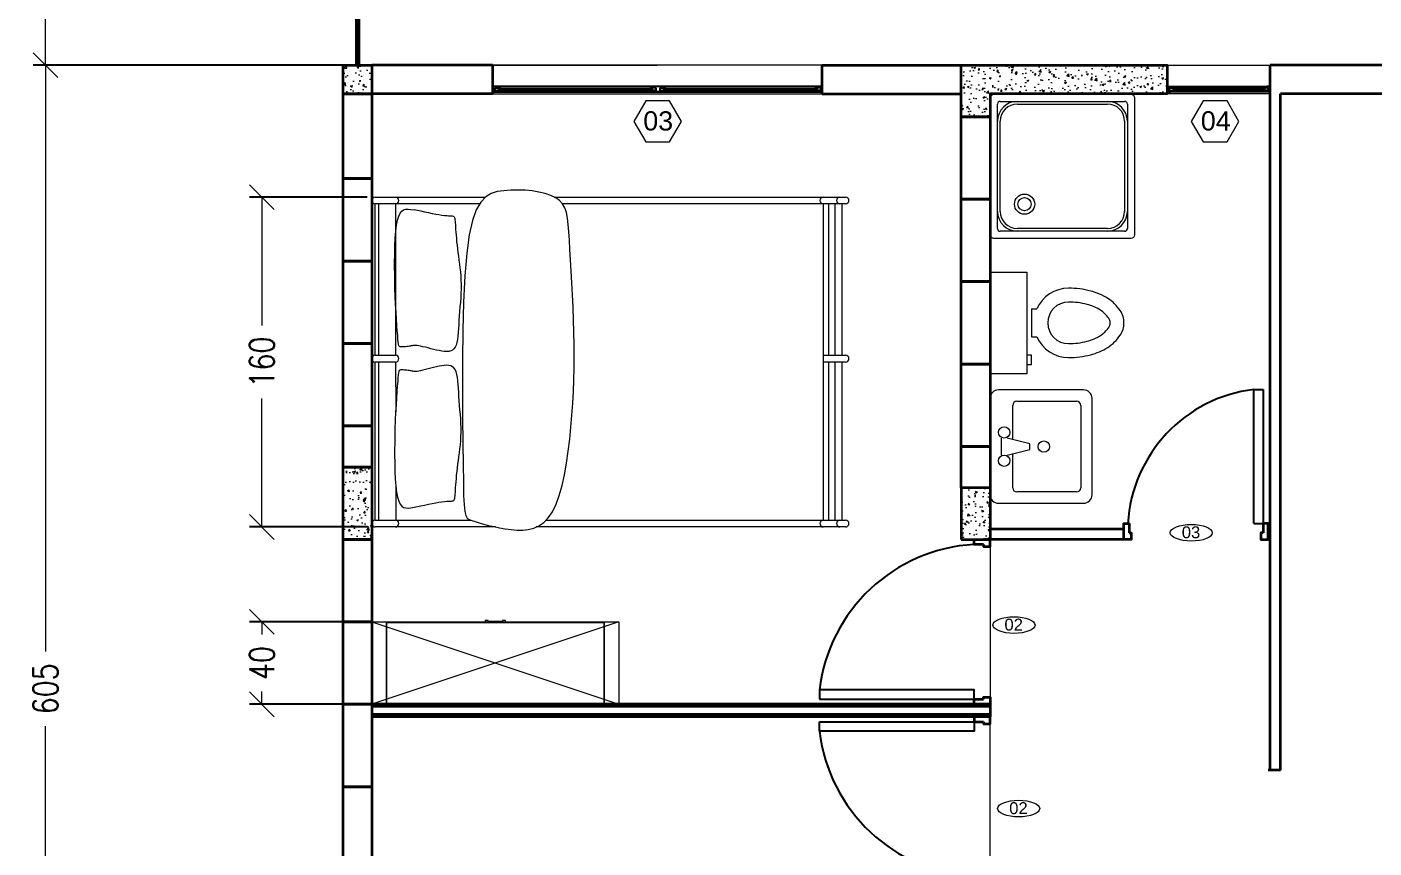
# Model space of a CAD drawing. Header units: inches. Extents: x 13.7 to 27.3, y 9.2 to 21.7.
# Drawn here: x 13.71 to 20.25, y 13.15 to 17.14 of the extents above; entities that cross this region are included whole.
import ezdxf

# ---------------------------------------------------------------- set-up
doc = ezdxf.new("R2010")
doc.units = ezdxf.units.IN
doc.header["$MEASUREMENT"] = 0
for name, color, linetype, lineweight in [('A-DOOR-FULL', 4, 'Continuous', 25), ('A-FLOR-FTPT', 6, 'Continuous', 70), ('A-FLOR-PATT', 8, 'Continuous', 18), ('A-FURN', 8, 'Continuous', 18), ('A-GLAZ-FULL', 4, 'Continuous', 25), ('A-WALL-FULL', 7, 'Continuous', 35), ('linee di sezione', 3, 'Continuous', 13)]:
    doc.layers.add(name, color=color, linetype=linetype, lineweight=lineweight)
doc.styles.add('ARCH', font='txt')
doc.styles.add('ARIAL', font='Arial.ttf')
doc.styles.add('E-ROMANS', font='romans.shx', dxfattribs={"width": 0.8})
doc.dimstyles.new('E-0100_TICK_12', dxfattribs={"dimscale": 0.001, "dimtxt": 120, "dimasz": 120, "dimexe": 60, "dimexo": 40, "dimgap": 60, "dimtad": 0, "dimzin": 0, "dimdsep": 46, "dimtxsty": 'E-ROMANS', "dimblk": 'OBLIQUE', "dimcen": 60, "dimclrd": 256, "dimclre": 256, "dimclrt": 256, "dimadec": 0, "dimazin": 0, "dimtfac": 1, "dimtmove": 1, "dimatfit": 3, "dimldrblk": 'OPEN90', "dimfxl": 1, "dimtfill": 1, "dimtolj": 1, "dimtzin": 0, "dimlwd": -1, "dimarcsym": 0})

# ---------------------------------------------------------------- blocks, each defined once
blk = doc.blocks.new('15PTOI09')
for p, q in [((0, 11), (8, 11)), ((0, -11), (0, 11)), ((8, 11), (8, -11)), ((9, 3), (10.126136, 3)), ((9, 3), (9, -3)), ((9, -3), (10.126136, -3)), ((9, -7), (8, -7)), ((9, -9), (9, -7)), ((8, -11), (0, -11)), ((8, -9), (9, -9))]:
    blk.add_line(p, q)
for points in [[(17, -7.5, 0.063415), (21.795427, -6.889337, 0.076468), (25.485281, -5.303301, 0.107136), (28.197945, -2.662065, 0.147373), (29, 0, 0.147373), (28.197945, 2.662065, 0.107136), (25.485281, 5.303301, 0.076468), (21.795427, 6.889337, 0.063415), (17, 7.5, 0.063415)], [(17, -4.5, 0.063415), (21.043563, -3.985082, 0.076468), (23.895285, -2.759306, 0.107136), (25.697274, -1.004766, 0.147373), (26, 0, 0.147373), (25.697274, 1.004766, 0.107136), (23.895285, 2.759306, 0.076468), (21.043563, 3.985082, 0.063415), (17, 4.5, 0.063415)]]:
    blk.add_lwpolyline(points, format="xyb")
for radius, start, end in [(7.5, 90, 156.421822), (4.5, 90, 270), (7.5, 203.578178, 270)]:
    blk.add_arc((17, 0), radius, start, end)
at = {"style": 'ARCH'}
for tag, p, flags in [('ITEM', (0, -21), 3), ('ROOM_NUMBER', (0, -30), 1)]:
    blk.add_attdef(tag, p, '', height=6, dxfattribs=dict(at, flags=flags))
blk = doc.blocks.new('15PLAV06')
for p, q in [((16.5, 10), (1.5, 10)), ((0, 8.5), (0, -8.5)), ((4, 1.25), (4, 7.25)), ((4.75, 8), (15.25, 8)), ((16, 7.25), (16, -7.25)), ((18, -8.5), (18, 8.5)), ((2, -1.5), (2, 1.5)), ((7, 0.5), (3, 1.5)), ((7, -0.5), (7, 0.5)), ((3, -1.5), (7, -0.5)), ((4, -7.25), (4, -1.25)), ((15.25, -8), (4.75, -8)), ((1.5, -10), (16.5, -10))]:
    blk.add_line(p, q)
for centre in [(2.5, 2.5), (9.5, 0), (2.5, -2.5)]:
    blk.add_circle(centre, 1)
for centre, radius, start, end in [((1.5, 8.5), 1.5, 90, 180), ((16.5, 8.5), 1.5, 0, 90), ((4.75, 7.25), 0.75, 90, 180), ((15.25, 7.25), 0.75, 0, 90), ((1.5, -8.5), 1.5, 180, 270), ((4.75, -7.25), 0.75, 180, 270), ((15.25, -7.25), 0.75, 270, 0), ((16.5, -8.5), 1.5, 270, 0)]:
    blk.add_arc(centre, radius, start, end)
at = {"style": 'ARCH'}
for tag, p, flags in [('ITEM', (0, -20), 3), ('ROOM_NUMBER', (0, -29), 1)]:
    blk.add_attdef(tag, p, '', height=6, dxfattribs=dict(at, flags=flags))
blk = doc.blocks.new('A$C5FE72602')
for p, q in [((-114.15, 193.57), (-37.47, 193.57)), ((-114.15, 191.88), (-37.47, 191.88)), ((-34.15, 193.57), (39.21, 193.57)), ((-34.15, 191.88), (39.21, 191.88)), ((-96.94, 183.64), (-114.15, 183.62)), ((-37.46, 183.69), (-61.61, 183.67)), ((39.21, 183.76), (-34.15, 183.69)), ((-114.15, 106.34), (-114.15, -23.86)), ((39.21, -23.86), (-114.15, -23.86)), ((-114.15, -26.61), (-37.47, -26.61)), ((-114.15, -29.58), (-37.59, -29.58)), ((-34.27, -29.58), (39.09, -29.58)), ((-34.15, -26.61), (39.21, -26.61)), ((-114.15, -32.97), (-37.47, -32.97)), ((-34.15, -32.97), (39.21, -32.97))]:
    blk.add_line(p, q)
for points in [[(-117.47, 135.27), (-117.47, 193.57)], [(-114.15, 193.57), (-114.15, 147.22)], [(-37.47, 183.76), (-37.47, 193.57)], [(-34.15, 193.57), (-34.15, 183.76)], [(39.21, 142.92), (39.21, 193.57)], [(42.53, 193.57), (42.53, 140.1)], [(-82.44, 184.21), (-86.56, 184.16), (-90.51, 184.05), (-94.2, 183.86), (-97.57, 183.59), (-100.52, 183.22), (-102.99, 182.76), (-104.92, 182.2), (-106.35, 181.52), (-107.33, 180.73), (-107.95, 179.81), (-108.25, 178.76), (-108.3, 177.58), (-108.17, 176.25), (-107.91, 174.77)], [(-107.91, 174.77), (-107.59, 173.15), (-107.23, 171.41), (-106.84, 169.61), (-106.45, 167.78), (-106.08, 165.99), (-105.73, 164.26), (-105.44, 162.65), (-105.21, 161.2), (-105.06, 159.95), (-104.98, 158.89), (-104.94, 158.01), (-104.92, 157.27), (-104.89, 156.68), (-104.84, 156.2), (-104.75, 155.82), (-104.59, 155.52), (-104.35, 155.29), (-104, 155.12), (-103.56, 154.99), (-103, 154.89), (-102.33, 154.82), (-101.53, 154.76), (-100.6, 154.71), (-99.53, 154.65), (-98.32, 154.57), (-96.98, 154.48), (-95.52, 154.36), (-93.97, 154.23), (-92.33, 154.08), (-90.62, 153.9), (-88.86, 153.71), (-87.06, 153.49), (-85.23, 153.24), (-83.38, 152.99), (-81.5, 152.74), (-79.58, 152.5), (-77.63, 152.28), (-75.64, 152.11), (-73.61, 151.98), (-71.54, 151.92), (-69.42, 151.93), (-67.26, 152), (-65.08, 152.13), (-62.89, 152.28), (-60.7, 152.46), (-58.52, 152.64), (-56.36, 152.82), (-54.25, 152.97), (-52.18, 153.1), (-50.19, 153.21), (-48.29, 153.33), (-46.52, 153.47), (-44.89, 153.67), (-43.44, 153.94), (-42.18, 154.3), (-41.14, 154.77), (-40.33, 155.37), (-39.74, 156.09), (-39.35, 156.94), (-39.13, 157.88), (-39.06, 158.93), (-39.11, 160.06), (-39.26, 161.27), (-39.49, 162.55), (-39.77, 163.89), (-40.09, 165.26), (-40.43, 166.64), (-40.77, 167.98), (-41.1, 169.27), (-41.4, 170.48), (-41.66, 171.56), (-41.86, 172.51), (-41.99, 173.29), (-42.05, 173.93), (-42.06, 174.45), (-42.02, 174.9), (-41.95, 175.3), (-41.87, 175.69), (-41.77, 176.08), (-41.67, 176.53), (-41.58, 177.04), (-41.5, 177.61), (-41.44, 178.22), (-41.39, 178.84), (-41.35, 179.45), (-41.32, 180.03), (-41.3, 180.57), (-41.29, 181.03), (-41.31, 181.4), (-41.4, 181.7), (-41.62, 181.93), (-42.03, 182.12), (-42.69, 182.27), (-43.66, 182.41), (-45, 182.55), (-46.78, 182.7), (-49.03, 182.88), (-51.71, 183.07), (-54.78, 183.28), (-58.18, 183.48), (-61.85, 183.68), (-65.74, 183.86), (-69.81, 184.01), (-73.99, 184.13), (-82.44, 184.21)], [(36.48, 174.77), (36.16, 173.15), (35.8, 171.41), (35.41, 169.61), (35.02, 167.78), (34.65, 165.99), (34.3, 164.26), (34.01, 162.65), (33.78, 161.2), (33.63, 159.95), (33.55, 158.89), (33.51, 158.01), (33.48, 157.27), (33.46, 156.68), (33.41, 156.2), (33.32, 155.82), (33.16, 155.52), (32.91, 155.29), (32.57, 155.12), (32.12, 154.99), (31.57, 154.89), (30.89, 154.82), (30.09, 154.76), (29.16, 154.71), (28.1, 154.65), (26.89, 154.57), (25.54, 154.48), (24.09, 154.36), (22.53, 154.23), (20.89, 154.08), (19.19, 153.9), (17.42, 153.71), (15.62, 153.49), (13.8, 153.24), (11.95, 152.99), (10.06, 152.74), (8.15, 152.5), (6.2, 152.28), (4.21, 152.11), (2.18, 151.98), (0.11, 151.92), (-2.01, 151.93), (-4.17, 152), (-6.35, 152.13), (-8.54, 152.28), (-10.74, 152.46), (-12.92, 152.64), (-15.07, 152.82), (-17.19, 152.97), (-19.25, 153.1), (-21.25, 153.21), (-23.14, 153.33), (-24.91, 153.47), (-26.54, 153.67), (-27.99, 153.94), (-29.25, 154.3), (-30.3, 154.77), (-31.1, 155.37), (-31.69, 156.09), (-32.08, 156.94), (-32.3, 157.88), (-32.38, 158.93), (-32.32, 160.06), (-32.17, 161.27), (-31.94, 162.55), (-31.66, 163.89), (-31.34, 165.26), (-31.01, 166.64), (-30.66, 167.98), (-30.33, 169.27), (-30.03, 170.48), (-29.77, 171.56), (-29.57, 172.51), (-29.44, 173.29), (-29.38, 173.93), (-29.37, 174.45), (-29.41, 174.9), (-29.48, 175.3), (-29.57, 175.69), (-29.67, 176.08), (-29.76, 176.53), (-29.85, 177.04), (-29.93, 177.61), (-29.99, 178.22), (-30.05, 178.84), (-30.09, 179.45), (-30.12, 180.03), (-30.13, 180.57), (-30.14, 181.03), (-30.12, 181.4), (-30.04, 181.7), (-29.82, 181.93), (-29.41, 182.12), (-28.75, 182.27), (-27.77, 182.41), (-26.43, 182.55), (-24.65, 182.7), (-22.41, 182.88), (-19.72, 183.07), (-16.65, 183.28), (-13.26, 183.48), (-9.58, 183.68), (-5.69, 183.86), (-1.62, 184.01), (2.55, 184.13), (11, 184.21)], [(10.82, 184.21), (14.95, 184.16), (18.89, 184.05), (22.59, 183.86), (25.95, 183.59), (28.91, 183.22), (31.38, 182.76), (33.31, 182.2), (34.73, 181.52), (35.72, 180.73), (36.33, 179.81), (36.64, 178.76), (36.69, 177.58), (36.56, 176.25), (36.3, 174.77)], [(-117.47, -34.66), (-117.47, 115.5)], [(-114.15, 110.72), (-114.15, -34.66)], [(42.53, 106.69), (42.53, -34.66)], [(39.21, -34.66), (39.21, 102.7)], [(-37.47, -34.66), (-37.47, -23.86)], [(-34.15, -23.86), (-34.15, -34.66)]]:
    blk.add_lwpolyline(points)
blk.add_lwpolyline([(-118.72, 127.66), (-118.94, 124.83), (-118.94, 122.04), (-118.65, 119.31), (-117.98, 116.67), (-116.87, 114.16), (-115.24, 111.79), (-113, 109.59), (-110.09, 107.6), (-106.46, 105.84), (-102.18, 104.29), (-97.36, 102.94), (-92.11, 101.77), (-86.54, 100.77), (-80.76, 99.92), (-74.87, 99.2), (-68.98, 98.61), (-63.17, 98.12), (-57.44, 97.72), (-51.76, 97.43), (-46.1, 97.22), (-40.42, 97.1), (-34.7, 97.06), (-28.91, 97.09), (-23.02, 97.2), (-17.01, 97.37), (-10.95, 97.6), (-4.93, 97.87), (0.96, 98.17), (6.66, 98.48), (12.06, 98.8), (17.09, 99.1), (21.66, 99.38), (25.7, 99.63), (29.24, 99.91), (32.32, 100.29), (34.98, 100.83), (37.25, 101.6), (39.18, 102.67), (40.81, 104.11), (42.18, 105.97), (43.32, 108.31), (44.25, 111.06), (44.97, 114.13), (45.49, 117.43), (45.81, 120.88), (45.93, 124.39), (45.87, 127.86), (45.63, 131.21), (45.16, 134.36), (44.27, 137.28), (42.68, 139.97), (40.14, 142.39), (36.39, 144.55), (31.17, 146.41), (24.23, 147.97), (15.3, 149.21), (4.27, 150.12), (-8.42, 150.74), (-22.21, 151.12), (-36.51, 151.29), (-50.75, 151.32), (-64.36, 151.25), (-76.76, 151.11), (-87.38, 150.96), (-95.78, 150.83), (-102.13, 150.69), (-106.74, 150.48), (-109.9, 150.16), (-111.94, 149.68), (-113.15, 148.98), (-113.84, 148.02), (-114.32, 146.76), (-114.85, 145.14), (-115.44, 143.22), (-116.06, 141.03), (-116.7, 138.61), (-117.31, 136.02), (-117.87, 133.3), (-118.35, 130.5)], close=True)
for centre, start, end in [((-115.81, 193.57), 0, 180), ((-35.81, 193.57), 0, 180), ((40.87, 193.57), 0, 180), ((-115.81, 183.76), 180, 0), ((-35.81, 183.76), 180, 0), ((40.87, 183.76), 180, 0), ((-115.81, -23.86), 0, 180), ((40.87, -23.86), 0, 180), ((-115.81, -31.94), 0, 180), ((40.87, -31.94), 0, 180), ((-115.81, -34.66), 180, 0), ((-35.81, -34.66), 180, 0), ((40.87, -34.66), 180, 0)]:
    blk.add_arc(centre, 1.66, start, end)
blk = doc.blocks.new('_Oblique')
at = {"color": 0, "linetype": 'ByBlock', "lineweight": -2}
blk.add_line((-0.5, -0.5), (0.5, 0.5), dxfattribs=at)
blk = doc.blocks.new('*D26')
at = {"layer": 'linee di sezione', "lineweight": -2, "transparency": 16777216}
for p, q in [((15.3459, 14.2517), (14.7921, 14.2517)), ((15.3459, 13.8517), (14.7921, 13.8517))]:
    blk.add_line(p, q, dxfattribs=at)
at = {"layer": 'linee di sezione', "transparency": 16777216}
for p, q in [((14.8521, 14.2517), (14.8521, 14.1895)), ((14.8521, 13.8517), (14.8521, 13.914))]:
    blk.add_line(p, q, dxfattribs=at)
at = {"layer": 'linee di sezione', "transparency": 16777216, "xscale": 0.12, "yscale": 0.12, "zscale": 0.12}
for p, rotation in [((14.8521, 14.2517), 90), ((14.8521, 13.8517), 270)]:
    blk.add_blockref('_Oblique', p, dxfattribs=dict(at, rotation=rotation))
at = {"layer": 'linee di sezione', "lineweight": 13, "transparency": 16777216, "insert": (14.8521, 14.0517), "char_height": 0.12, "attachment_point": 5, "rotation": 90, "style": 'E-ROMANS', "bg_fill": 3, "box_fill_scale": 1.25, "bg_fill_color": 256, "bg_fill_true_color": 13158600, "bg_fill_transparency": 0}
blk.add_mtext('\\A1;40', dxfattribs=at)
blk = doc.blocks.new('_Open90')
at = {"color": 0, "linetype": 'ByBlock', "lineweight": -2}
for p, q in [((0, 0), (-1, 0)), ((-0.5, 0.5), (0, 0)), ((0, 0), (-0.5, -0.5))]:
    blk.add_line(p, q, dxfattribs=at)
blk = doc.blocks.new('*D27')
at = {"layer": 'linee di sezione', "lineweight": -2, "transparency": 16777216}
for p, q in [((15.3625, 16.3117), (14.7921, 16.3117)), ((15.3625, 14.7117), (14.7921, 14.7117))]:
    blk.add_line(p, q, dxfattribs=at)
at = {"layer": 'linee di sezione', "transparency": 16777216}
for p, q in [((14.8521, 16.3117), (14.8521, 15.6883)), ((14.8521, 14.7117), (14.8521, 15.3352))]:
    blk.add_line(p, q, dxfattribs=at)
at = {"layer": 'linee di sezione', "transparency": 16777216, "xscale": 0.12, "yscale": 0.12, "zscale": 0.12}
for p, rotation in [((14.8521, 16.3117), 90), ((14.8521, 14.7117), 270)]:
    blk.add_blockref('_Oblique', p, dxfattribs=dict(at, rotation=rotation))
at = {"layer": 'linee di sezione', "lineweight": 13, "transparency": 16777216, "insert": (14.8521, 15.5117), "char_height": 0.12, "attachment_point": 5, "rotation": 90, "style": 'E-ROMANS', "bg_fill": 3, "box_fill_scale": 1.25, "bg_fill_color": 256, "bg_fill_true_color": 13158600, "bg_fill_transparency": 0}
blk.add_mtext('\\A1;160', dxfattribs=at)
blk = doc.blocks.new('*D28')
at = {"layer": 'linee di sezione', "lineweight": -2, "transparency": 16777216}
for p, q in [((15.2059, 16.9517), (13.742, 16.9517)), ((15.2059, 10.9017), (13.742, 10.9017))]:
    blk.add_line(p, q, dxfattribs=at)
at = {"layer": 'linee di sezione', "transparency": 16777216}
for p, q in [((13.802, 16.9517), (13.802, 14.1079)), ((13.802, 10.9017), (13.802, 13.7456))]:
    blk.add_line(p, q, dxfattribs=at)
at = {"layer": 'linee di sezione', "transparency": 16777216, "xscale": 0.12, "yscale": 0.12, "zscale": 0.12}
for p, rotation in [((13.802, 16.9517), 90), ((13.802, 10.9017), 270)]:
    blk.add_blockref('_Oblique', p, dxfattribs=dict(at, rotation=rotation))
at = {"layer": 'linee di sezione', "lineweight": 13, "transparency": 16777216, "insert": (13.802, 13.9267), "char_height": 0.12, "attachment_point": 5, "rotation": 90, "style": 'E-ROMANS', "bg_fill": 3, "box_fill_scale": 1.25, "bg_fill_color": 256, "bg_fill_true_color": 13158600, "bg_fill_transparency": 0}
blk.add_mtext('\\A1;605', dxfattribs=at)
blk = doc.blocks.new('*D29')
at = {"layer": 'linee di sezione', "lineweight": -2, "transparency": 16777216}
for p, q in [((15.2759, 19.9017), (13.742, 19.9017)), ((15.2759, 16.9517), (13.742, 16.9517))]:
    blk.add_line(p, q, dxfattribs=at)
at = {"layer": 'linee di sezione', "transparency": 16777216}
for p, q in [((13.802, 19.9017), (13.802, 18.6102)), ((13.802, 16.9517), (13.802, 18.2433))]:
    blk.add_line(p, q, dxfattribs=at)
at = {"layer": 'linee di sezione', "transparency": 16777216, "xscale": 0.12, "yscale": 0.12, "zscale": 0.12}
for p, rotation in [((13.802, 19.9017), 90), ((13.802, 16.9517), 270)]:
    blk.add_blockref('_Oblique', p, dxfattribs=dict(at, rotation=rotation))
at = {"layer": 'linee di sezione', "lineweight": 13, "transparency": 16777216, "insert": (13.802, 18.4267), "char_height": 0.12, "attachment_point": 5, "rotation": 90, "style": 'E-ROMANS', "bg_fill": 3, "box_fill_scale": 1.25, "bg_fill_color": 256, "bg_fill_true_color": 13158600, "bg_fill_transparency": 0}
blk.add_mtext('\\A1;295', dxfattribs=at)

msp = doc.modelspace()

# ---------------------------------------------------------------- hatches: boundary and pattern name
at = {"layer": 'A-FLOR-PATT'}
h = msp.add_hatch(dxfattribs=at)
h.set_pattern_fill('AR-CONC', color=256, scale=0.0005, style=0)
h.set_pattern_definition([(50, (47.85048, 103.95265), (0.091092334, -0.00796954), [0.009525, -0.104775]), (355, (47.85048, 103.95265), (-0.01762141, 0.09552832), [0.00762, -0.08382]), (100.451, (47.85807, 103.95198), (0.07347125, 0.08755834), [0.008095, -0.089045]), (46.1842, (47.85048, 103.97805), (0.13553952, -0.02102116), [0.0142875, -0.1571625]), (96.6356, (47.86178, 103.9763), (0.11870212, 0.12371278), [0.0121425, -0.1335675]), (351.184, (47.85048, 103.97805), (0.1187023, 0.12371256), [0.01143, -0.12573]), (21, (47.86318, 103.9717), (0.07580744, -0.05113276), [0.009525, -0.104775]), (326, (47.86318, 103.9717), (0.03090101, 0.09209398), [0.00762, -0.08382]), (71.4514, (47.8695, 103.96744), (0.106708245, 0.04096143), [0.008095, -0.089045]), (37.5, (47.85048, 103.952648), (0.001544302, 0.04227752), [0, -0.082804, 0, -0.08509, 0, -0.0841375]), (7.5, (47.85048, 103.95265), (0.033409831, 0.050090287), [0, -0.048514, 0, -0.080899, 0, -0.0320675]), (327.5, (47.82216, 103.952648), (0.067795298, -0.002864372), [0, -0.03175, 0, -0.09906, 0, -0.131445]), (317.5, (47.80946, 103.95265), (0.07406459, 0.012713246), [0, -0.041275, 0, -0.065786, 0, -0.093345])])
h.paths.add_polyline_path([(15.2459, 16.9517), (15.2459, 16.8117), (15.3859, 16.8117), (15.3859, 16.9517)])
h = msp.add_hatch(dxfattribs=at)
h.set_pattern_fill('AR-CONC', color=256, scale=0.0005, style=0)
h.set_pattern_definition([(50, (39.66048, 98.05265), (0.091092334, -0.00796954), [0.009525, -0.104775]), (355, (39.66048, 98.05265), (-0.01762141, 0.09552832), [0.00762, -0.08382]), (100.451, (39.66807, 98.05198), (0.07347125, 0.08755834), [0.008095, -0.089045]), (46.1842, (39.66048, 98.07805), (0.13553952, -0.02102116), [0.0142875, -0.1571625]), (96.6356, (39.67178, 98.0763), (0.11870212, 0.12371278), [0.0121425, -0.1335675]), (351.184, (39.66048, 98.07805), (0.1187023, 0.12371256), [0.01143, -0.12573]), (21, (39.67318, 98.0717), (0.07580744, -0.05113276), [0.009525, -0.104775]), (326, (39.67318, 98.0717), (0.03090101, 0.09209398), [0.00762, -0.08382]), (71.4514, (39.6795, 98.06744), (0.10670825, 0.04096143), [0.008095, -0.089045]), (37.5, (39.66048, 98.052648), (0.001544302, 0.04227752), [0, -0.082804, 0, -0.08509, 0, -0.0841375]), (7.5, (39.66048, 98.05265), (0.033409831, 0.050090287), [0, -0.048514, 0, -0.080899, 0, -0.0320675]), (327.5, (39.63216, 98.052648), (0.067795298, -0.002864372), [0, -0.03175, 0, -0.09906, 0, -0.131445]), (317.5, (39.61946, 98.05265), (0.07406459, 0.012713246), [0, -0.041275, 0, -0.065786, 0, -0.093345])])
h.paths.add_polyline_path([(19.2459, 16.8117), (19.2459, 16.9517), (18.2459, 16.9517), (18.2459, 16.8117), (18.2459, 16.7017), (18.3859, 16.7017), (18.3859, 16.8117)])
for points in [[(15.9877, 16.848), (15.9877, 16.8455), (15.9735, 16.8455), (15.9735, 16.8242), (15.9877, 16.8242), (15.9877, 16.8217), (15.971, 16.8217), (15.971, 16.848)], [(17.5544, 16.848), (17.5544, 16.8455), (17.5685, 16.8455), (17.5685, 16.8242), (17.5544, 16.8242), (17.5544, 16.8217), (17.571, 16.8217), (17.571, 16.848)], [(19.2484, 16.8242), (19.2626, 16.8242), (19.2626, 16.8217), (19.2459, 16.8217), (19.2459, 16.848), (19.2484, 16.848)], [(19.7434, 16.8242), (19.7292, 16.8242), (19.7292, 16.8217), (19.7459, 16.8217), (19.7459, 16.848), (19.7434, 16.848)]]:
    msp.add_hatch(color=256, dxfattribs=at).paths.add_polyline_path(points)
h = msp.add_hatch(dxfattribs=at)
h.set_pattern_fill('AR-CONC', color=256, scale=0.0005, style=0)
h.set_pattern_definition([(50, (48.65048, 98.05265), (0.091092334, -0.00796954), [0.009525, -0.104775]), (355, (48.65048, 98.05265), (-0.01762141, 0.09552832), [0.00762, -0.08382]), (100.451, (48.65807, 98.05198), (0.07347125, 0.08755834), [0.008095, -0.089045]), (46.1842, (48.65048, 98.07805), (0.13553952, -0.02102116), [0.0142875, -0.1571625]), (96.6356, (48.66178, 98.0763), (0.11870212, 0.12371278), [0.0121425, -0.1335675]), (351.184, (48.65048, 98.07805), (0.1187023, 0.12371256), [0.01143, -0.12573]), (21, (48.66318, 98.0717), (0.07580744, -0.05113276), [0.009525, -0.104775]), (326, (48.66318, 98.0717), (0.03090101, 0.09209398), [0.00762, -0.08382]), (71.4514, (48.6695, 98.06744), (0.106708245, 0.04096143), [0.008095, -0.089045]), (37.5, (48.65048, 98.052648), (0.001544302, 0.04227752), [0, -0.082804, 0, -0.08509, 0, -0.0841375]), (7.5, (48.65048, 98.05265), (0.033409831, 0.050090287), [0, -0.048514, 0, -0.080899, 0, -0.0320675]), (327.5, (48.62216, 98.052648), (0.067795298, -0.002864372), [0, -0.03175, 0, -0.09906, 0, -0.131445]), (317.5, (48.60946, 98.05265), (0.07406459, 0.012713246), [0, -0.041275, 0, -0.065786, 0, -0.093345])])
h.paths.add_polyline_path([(15.3859, 15.0017), (15.2459, 15.0017), (15.2459, 14.6517), (15.3859, 14.6517)])
h = msp.add_hatch(dxfattribs=at)
h.set_pattern_fill('AR-CONC', color=256, scale=0.0005, style=0)
h.set_pattern_definition([(130, (-9.01868, 98.05265), (-0.091092334, -0.00796954), [0.009525, -0.104775]), (185, (-9.01868, 98.05265), (0.01762141, 0.09552832), [0.00762, -0.08382]), (79.549, (-9.02627, 98.05198), (-0.07347125, 0.08755834), [0.008095, -0.089045]), (133.8158, (-9.01868, 98.07805), (-0.13553952, -0.02102116), [0.0142875, -0.1571625]), (83.3644, (-9.02997, 98.0763), (-0.11870212, 0.12371278), [0.0121425, -0.1335675]), (188.816, (-9.01868, 98.07805), (-0.1187023, 0.12371256), [0.01143, -0.12573]), (159, (-9.03138, 98.0717), (-0.07580744, -0.05113276), [0.009525, -0.104775]), (214, (-9.03138, 98.0717), (-0.03090101, 0.09209398), [0.00762, -0.08382]), (108.5486, (-9.0377, 98.06744), (-0.106708245, 0.04096143), [0.008095, -0.089045]), (142.5, (-9.01868, 98.052648), (-0.001544302, 0.04227752), [0, -0.082804, 0, -0.08509, 0, -0.0841375]), (172.5, (-9.01868, 98.05265), (-0.033409831, 0.050090287), [0, -0.048514, 0, -0.080899, 0, -0.0320675]), (212.5, (-8.990358, 98.052648), (-0.067795298, -0.002864372), [0, -0.03175, 0, -0.09906, 0, -0.131445]), (222.5, (-8.97766, 98.05265), (-0.07406459, 0.012713246), [0, -0.041275, 0, -0.065786, 0, -0.093345])])
h.paths.add_polyline_path([(18.3859, 14.6517), (18.2459, 14.6517), (18.2459, 14.9017), (18.3859, 14.9017)])

# ---------------------------------------------------------------- linework, layer by layer
at = {"layer": 'A-DOOR-FULL'}
for p, q in [((19.6659, 14.7287), (19.6659, 15.3787)), ((19.6659, 15.3787), (19.7109, 15.3787)), ((19.7109, 15.3787), (19.7109, 14.7287)), ((19.6659, 14.7287), (19.7109, 14.7287))]:
    msp.add_line(p, q, dxfattribs=at)
for points in [[(17.5589, 13.8767), (18.3089, 13.8767), (18.3089, 13.9217), (17.5589, 13.9217)], [(17.5589, 13.7667), (18.3089, 13.7667), (18.3089, 13.7217), (17.5589, 13.7217)]]:
    msp.add_lwpolyline(points, close=True, dxfattribs=at)
for centre, radius, start, end in [((19.7499, 14.6876), 0.6963, 96.93278, 176.61016), ((18.3519, 13.8295), 0.7984, 93.09333, 173.36373), ((18.3519, 13.814), 0.7984, 186.63627, 266.90667)]:
    msp.add_arc(centre, radius, start, end, dxfattribs=at)
at = {"layer": 'A-FLOR-FTPT'}
msp.add_line((15.3159, 19.9017), (15.3159, 16.9517), dxfattribs=at)
at = {"layer": 'A-FURN'}
for p, q in [((15.971, 16.9517), (16.771, 16.9517)), ((15.971, 16.8117), (16.771, 16.8117)), ((16.771, 16.8117), (17.571, 16.8117)), ((19.7459, 16.8117), (19.2459, 16.8117)), ((19.7959, 15.7317), (19.7959, 16.8117)), ((18.4223, 16.1592), (18.4223, 16.763)), ((18.4354, 16.7761), (19.0392, 16.7761)), ((18.5186, 16.763), (18.9561, 16.763)), ((19.0523, 16.763), (19.0523, 16.1592)), ((18.4354, 16.2424), (18.4354, 16.6799)), ((19.0392, 16.6799), (19.0392, 16.2424)), ((18.9561, 16.1592), (18.5186, 16.1592)), ((19.0392, 16.1461), (18.4354, 16.1461)), ((19.7959, 15.7317), (19.7959, 15.0717)), ((19.7959, 14.2917), (19.7959, 15.0717)), ((19.7109, 14.7287), (19.6659, 14.7287)), ((15.9505, 14.2556), (15.9599, 14.2556)), ((16.0146, 14.2556), (16.0203, 14.2556)), ((19.796, 14.2717), (19.796, 13.5819))]:
    msp.add_line(p, q, dxfattribs=at)
at = {"layer": 'A-FURN', "ltscale": 1.5}
for p, q in [((19.2459, 16.9517), (19.7459, 16.9517)), ((18.3859, 14.6517), (18.3859, 13.8517)), ((18.3859, 12.9917), (18.3859, 13.7917))]:
    msp.add_line(p, q, dxfattribs=at)
at = {"layer": 'A-FURN', "ltscale": 0.8}
msp.add_line((15.971, 16.8117), (17.571, 16.8117), dxfattribs=at)
at = {"layer": 'A-FURN', "lineweight": 13}
for p, q in [((15.3859, 14.2517), (16.5849, 13.8517)), ((16.5849, 14.2517), (15.3859, 13.8517))]:
    msp.add_line(p, q, dxfattribs=at)
at = {"layer": 'A-FURN', "ltscale": 0.8}
for points in [[(15.2459, 16.9517), (15.3159, 16.9517)], [(17.571, 16.9517), (15.971, 16.9517)]]:
    msp.add_lwpolyline(points, dxfattribs=at)
at = {"layer": 'A-FURN'}
msp.add_lwpolyline([(18.3873, 16.7936, -0.414214), (18.4048, 16.8111), (19.0698, 16.8111, -0.414214), (19.0873, 16.7936), (19.0873, 16.1286, -0.414214), (19.0698, 16.1111), (18.4048, 16.1111, -0.414214), (18.3873, 16.1286)], format="xyb", close=True, dxfattribs=at)
msp.add_lwpolyline([(18.3873, 16.7936, -0.414214), (18.4048, 16.8111), (19.0698, 16.8111, -0.414214), (19.0873, 16.7936), (19.0873, 16.1286, -0.414214), (19.0698, 16.1111), (18.4048, 16.1111, -0.414214), (18.3873, 16.1286)], format="xyb", close=True, dxfattribs=at)
for points in [[(15.9507, 14.2517), (15.9507, 14.2581), (15.9357, 14.2581), (15.9357, 14.2517)], [(16.0203, 14.2531), (16.0146, 14.2531), (15.9883, 14.2531), (15.9599, 14.2531), (15.9505, 14.2531)], [(15.9599, 14.2531), (15.9599, 14.2556), (15.9883, 14.2556), (16.0146, 14.2556), (16.0146, 14.2531)], [(16.0352, 14.2517), (16.0352, 14.2581), (16.0202, 14.2581), (16.0202, 14.2517)], [(16.5141, 14.2517), (16.5141, 13.8517), (16.5141, 14.2467), (15.4568, 14.2467), (15.4568, 13.8517), (15.4568, 14.2517), (16.5141, 14.2517), (16.5849, 14.2517), (16.5849, 13.8517), (15.3859, 13.8517), (15.3859, 14.2517), (15.4568, 14.2517)]]:
    msp.add_lwpolyline(points, dxfattribs=at)
for radius in [0.049, 0.032]:
    msp.add_circle((18.5536, 16.2774), radius, dxfattribs=at)
for centre, radius, start, end in [((18.5186, 16.6799), 0.0962, 90, 180), ((18.4354, 16.763), 0.0131, 90, 180), ((18.5186, 16.6799), 0.0831, 90, 180), ((18.9561, 16.6799), 0.0962, 0, 90), ((18.9561, 16.6799), 0.0831, 0, 90), ((19.0392, 16.763), 0.0131, 0, 90), ((18.5186, 16.2424), 0.0962, 180, 270), ((18.5186, 16.2424), 0.0831, 180, 270), ((18.9561, 16.2424), 0.0962, 270, 0), ((18.9561, 16.2424), 0.0831, 270, 0), ((18.4354, 16.1592), 0.0131, 180, 270), ((19.0392, 16.1592), 0.0131, 270, 0)]:
    msp.add_arc(centre, radius, start, end, dxfattribs=at)
at = {"layer": 'A-GLAZ-FULL'}
for p, q in [((16.771, 16.848), (15.971, 16.848)), ((15.971, 16.8217), (16.7544, 16.8217)), ((16.771, 16.8217), (15.971, 16.8217)), ((15.9833, 16.8415), (15.9833, 16.8282)), ((15.9833, 16.8415), (16.0124, 16.8415)), ((15.9833, 16.8282), (16.0124, 16.8282)), ((16.7452, 16.8374), (16.0024, 16.8374)), ((16.0024, 16.8324), (16.0024, 16.8374)), ((16.7452, 16.8324), (16.0024, 16.8324)), ((16.0124, 16.8415), (16.0124, 16.8374)), ((16.0124, 16.8324), (16.0124, 16.8282)), ((16.7644, 16.8415), (16.7352, 16.8415)), ((16.7352, 16.8415), (16.7352, 16.8374)), ((16.7352, 16.8324), (16.7352, 16.8282)), ((16.7644, 16.8282), (16.7352, 16.8282)), ((16.7452, 16.8374), (16.7452, 16.8324)), ((16.7544, 16.8217), (16.771, 16.8217)), ((16.7644, 16.8415), (16.7644, 16.8282)), ((17.571, 16.848), (16.771, 16.848)), ((16.771, 16.8217), (17.5544, 16.8217)), ((17.571, 16.8217), (16.771, 16.8217)), ((16.7833, 16.8415), (16.7833, 16.8282)), ((16.7833, 16.8415), (16.8124, 16.8415)), ((16.7833, 16.8282), (16.8124, 16.8282)), ((17.5452, 16.8374), (16.8024, 16.8374)), ((16.8024, 16.8324), (16.8024, 16.8374)), ((17.5452, 16.8324), (16.8024, 16.8324)), ((16.8124, 16.8415), (16.8124, 16.8374)), ((16.8124, 16.8324), (16.8124, 16.8282)), ((17.5644, 16.8415), (17.5352, 16.8415)), ((17.5352, 16.8415), (17.5352, 16.8374)), ((17.5352, 16.8324), (17.5352, 16.8282)), ((17.5644, 16.8282), (17.5352, 16.8282)), ((17.5452, 16.8374), (17.5452, 16.8324)), ((17.5544, 16.848), (17.5544, 16.8455)), ((17.5544, 16.8455), (17.5685, 16.8455)), ((17.5544, 16.8242), (17.5544, 16.8217)), ((17.5544, 16.8217), (17.571, 16.8217)), ((17.5644, 16.8415), (17.5644, 16.8282)), ((17.5685, 16.8455), (17.5685, 16.8242)), ((19.2459, 16.848), (19.2626, 16.848)), ((19.2459, 16.8217), (19.2626, 16.8217)), ((19.2484, 16.848), (19.2484, 16.8242)), ((19.2626, 16.8242), (19.2484, 16.8242)), ((19.2564, 16.8415), (19.2855, 16.8415)), ((19.2564, 16.8282), (19.2564, 16.8415)), ((19.2564, 16.8282), (19.2855, 16.8282)), ((19.2626, 16.848), (19.7292, 16.848)), ((19.2626, 16.8242), (19.2626, 16.8217)), ((19.7292, 16.8217), (19.2626, 16.8217)), ((19.7201, 16.8374), (19.2755, 16.8374)), ((19.2755, 16.8374), (19.2755, 16.8324)), ((19.7201, 16.8324), (19.2755, 16.8324)), ((19.2855, 16.8374), (19.2855, 16.8415)), ((19.2855, 16.8282), (19.2855, 16.8324)), ((19.7354, 16.8415), (19.7101, 16.8415)), ((19.7101, 16.8374), (19.7101, 16.8415)), ((19.7101, 16.8282), (19.7101, 16.8324)), ((19.7354, 16.8282), (19.7101, 16.8282)), ((19.7201, 16.8324), (19.7201, 16.8374)), ((19.7459, 16.848), (19.7292, 16.848)), ((19.7292, 16.8242), (19.7434, 16.8242)), ((19.7292, 16.8242), (19.7292, 16.8217)), ((19.7292, 16.8242), (19.7434, 16.8242)), ((19.7292, 16.8217), (19.7292, 16.8242)), ((19.7459, 16.8217), (19.7292, 16.8217)), ((19.7354, 16.8282), (19.7354, 16.8415)), ((19.7434, 16.848), (19.7434, 16.8242)), ((19.7434, 16.8242), (19.7434, 16.848))]:
    msp.add_line(p, q, dxfattribs=at)
at = {"layer": 'A-WALL-FULL'}
for p, q in [((15.2459, 16.4017), (15.2459, 16.9517)), ((15.971, 16.9517), (15.3859, 16.9517)), ((15.971, 16.9517), (15.971, 16.8117)), ((17.571, 16.8117), (17.571, 16.9517)), ((17.571, 16.9517), (18.2459, 16.9517)), ((19.7459, 13.5317), (19.7459, 16.9517)), ((20.5859, 16.9517), (19.7459, 16.9517)), ((15.2459, 16.8117), (15.3859, 16.8117)), ((15.3859, 16.8117), (15.3859, 16.4017)), ((15.3859, 16.8117), (15.3859, 16.3117)), ((15.971, 16.8117), (15.3859, 16.8117)), ((17.571, 16.8117), (18.2459, 16.8117)), ((20.5859, 16.8117), (19.7959, 16.8117)), ((19.7959, 13.5317), (19.7959, 16.8117)), ((18.2459, 16.7017), (18.3859, 16.7017)), ((18.2459, 16.3017), (18.2459, 16.7017)), ((18.3859, 16.7017), (18.3859, 16.3017)), ((15.2459, 16.4017), (15.3859, 16.4017)), ((15.2459, 16.0017), (15.2459, 16.4017)), ((15.3859, 16.4017), (15.2459, 16.4017)), ((15.3859, 16.4017), (15.3859, 16.0017)), ((18.2459, 16.3017), (18.3859, 16.3017)), ((18.2459, 15.9017), (18.2459, 16.3017)), ((18.3859, 16.3017), (18.2459, 16.3017)), ((18.3859, 16.3017), (18.3859, 15.9017)), ((15.2459, 16.0017), (15.3859, 16.0017)), ((15.2459, 15.6017), (15.2459, 16.0017)), ((15.3859, 16.0017), (15.2459, 16.0017)), ((15.3859, 16.0017), (15.3859, 15.6017)), ((18.2459, 15.9017), (18.3859, 15.9017)), ((18.2459, 15.5017), (18.2459, 15.9017)), ((18.3859, 15.9017), (18.2459, 15.9017)), ((18.3859, 15.9017), (18.3859, 15.5017)), ((15.3859, 15.6017), (15.2459, 15.6017)), ((15.2459, 15.6017), (15.3859, 15.6017)), ((15.2459, 15.2017), (15.2459, 15.6017)), ((15.3859, 15.6017), (15.3859, 15.2017)), ((18.2459, 15.5017), (18.3859, 15.5017)), ((18.2459, 15.1017), (18.2459, 15.5017)), ((18.3859, 15.5017), (18.2459, 15.5017)), ((18.3859, 15.5017), (18.3859, 14.6517)), ((15.2459, 15.2017), (15.3859, 15.2017)), ((15.2459, 15.0017), (15.2459, 15.2017)), ((15.3859, 15.2017), (15.2459, 15.2017)), ((15.3859, 15.2017), (15.3859, 15.0017)), ((18.2459, 15.1017), (18.3859, 15.1017)), ((18.2459, 14.9017), (18.2459, 15.1017)), ((18.3859, 15.1017), (18.2459, 15.1017)), ((18.3859, 15.1017), (18.3859, 14.9017)), ((15.3859, 15.0017), (15.2459, 15.0017)), ((18.3859, 14.9017), (18.2459, 14.9017)), ((18.2459, 14.9017), (18.2459, 14.6517)), ((18.3859, 14.9017), (18.2459, 14.9017)), ((15.2459, 14.6517), (15.3859, 14.6517)), ((15.2459, 14.2517), (15.2459, 14.6517)), ((15.3859, 14.6517), (15.3859, 14.2517)), ((18.2459, 14.6517), (18.3859, 14.6517)), ((19.0359, 14.7017), (18.3859, 14.7017)), ((19.0359, 14.6517), (18.3859, 14.6517)), ((18.3859, 14.6517), (18.3859, 14.6517)), ((15.3859, 14.2517), (15.2459, 14.2517)), ((15.2459, 14.2517), (15.3859, 14.2517)), ((15.2459, 13.8517), (15.2459, 14.2517)), ((15.3859, 14.2517), (15.3859, 13.8517)), ((15.3859, 14.0717), (15.3859, 14.0317)), ((15.3859, 13.8517), (15.2459, 13.8517)), ((15.2459, 13.8517), (15.3859, 13.8517)), ((15.2459, 13.4517), (15.2459, 13.8517)), ((18.3859, 13.8517), (15.3859, 13.8517)), ((15.3859, 13.8517), (15.3859, 13.4517)), ((18.3859, 13.8417), (15.3859, 13.8417)), ((18.3859, 13.8017), (15.3859, 13.8017)), ((18.3859, 13.8517), (18.3859, 13.7917)), ((18.3859, 13.7917), (15.3859, 13.7917)), ((17.5821, 13.7917), (15.4321, 13.7917)), ((19.7959, 13.5317), (19.7359, 13.5317)), ((15.3859, 13.4517), (15.2459, 13.4517)), ((15.2459, 13.4517), (15.3859, 13.4517)), ((15.2459, 13.0517), (15.2459, 13.4517)), ((15.3859, 13.4517), (15.3859, 13.0517))]:
    msp.add_line(p, q, dxfattribs=at)
for points in [[(15.2459, 16.9517), (15.3859, 16.9517), (15.3859, 16.8117), (15.2459, 16.8117)], [(19.0359, 14.6837), (19.0359, 14.6837), (19.0359, 14.7287), (19.0609, 14.7287), (19.0609, 14.6837)], [(19.7359, 14.6837), (19.7359, 14.6837), (19.7359, 14.7287), (19.7109, 14.7287), (19.7109, 14.6837)], [(18.3539, 14.6267), (18.3089, 14.6267), (18.3089, 14.6517), (18.3539, 14.6517)], [(18.3539, 14.6267), (18.3539, 14.6167), (18.3859, 14.6167), (18.3859, 14.6517), (18.3539, 14.6517)], [(19.0609, 14.6837), (19.0709, 14.6837), (19.0709, 14.6517), (19.0359, 14.6517), (19.0359, 14.6837)], [(19.7109, 14.6837), (19.7009, 14.6837), (19.7009, 14.6517), (19.7359, 14.6517), (19.7359, 14.6837)], [(18.3539, 13.8517), (18.3539, 13.8517), (18.3089, 13.8517), (18.3089, 13.8767), (18.3539, 13.8767)], [(18.3539, 13.8767), (18.3539, 13.8867), (18.3859, 13.8867), (18.3859, 13.8517), (18.3539, 13.8517)], [(18.3539, 13.7917), (18.3539, 13.7917), (18.3089, 13.7917), (18.3089, 13.7667), (18.3539, 13.7667)], [(18.3539, 13.7667), (18.3539, 13.7567), (18.3859, 13.7567), (18.3859, 13.7917), (18.3539, 13.7917)]]:
    msp.add_lwpolyline(points, dxfattribs=at)
for points in [[(18.2459, 16.8117), (18.2459, 16.9517), (19.2459, 16.9517), (19.2459, 16.8117), (18.3859, 16.8117), (18.3859, 16.7017), (18.2459, 16.7017)], [(15.2459, 15.0017), (15.3859, 15.0017), (15.3859, 14.6517), (15.2459, 14.6517)]]:
    msp.add_lwpolyline(points, close=True, dxfattribs=at)
at = {"layer": 'linee di sezione'}
for points in [[(16.888, 16.6791), (16.8303, 16.7791), (16.7148, 16.7791), (16.6571, 16.6791), (16.7148, 16.5791), (16.8303, 16.5791)], [(19.5937, 16.6791), (19.536, 16.7791), (19.4205, 16.7791), (19.3628, 16.6791), (19.4205, 16.5791), (19.536, 16.5791)]]:
    msp.add_lwpolyline(points, close=True, dxfattribs=at)
for centre in [(19.3626, 14.6838), (18.5021, 14.2362), (18.5251, 13.3459)]:
    msp.add_ellipse(centre, major_axis=(-0.1021, 0.0002), ratio=0.395468, dxfattribs=at)

# ---------------------------------------------------------------- block references
at = {"layer": 'A-FURN', "xscale": 0.009999999999986645, "yscale": 0.009999999999986645, "zscale": 0.009999999999986645, "rotation": 90}
msp.add_blockref('A$C5FE72602', (17.3382, 15.8864), dxfattribs=at)
at = {"layer": 'A-FURN'}
for name, p, xscale, yscale, zscale in [('15PTOI09', (18.3859, 15.7017), 0.02241379310341901, 0.02241379310341901, 0.02241379310341901), ('15PLAV06', (18.3859, 15.1017), 0.02749999999996574, 0.02749999999996574, 0.02749999999996574)]:
    msp.add_blockref(name, p, dxfattribs=dict(at, xscale=xscale, yscale=yscale, zscale=zscale))

# ---------------------------------------------------------------- texts
at = {"layer": 'linee di sezione', "style": 'ARIAL'}
for s, p in [('03', (16.703, 16.6348)), ('04', (19.4088, 16.6348))]:
    msp.add_text(s, height=0.09323, rotation=359.83263, dxfattribs=at).set_placement(p)
for s, p in [('03', (19.3164, 14.657)), ('02', (18.4559, 14.2094)), ('02', (18.4789, 13.3191))]:
    msp.add_text(s, height=0.05781, dxfattribs=at).set_placement(p)

# ---------------------------------------------------------------- next in the draw order: dimensions: what is measured, and where the dimension line sits
at = {"layer": 'linee di sezione', "lineweight": 13}
for base, p1, p2, text, picture, middle in [((14.8521, 16.3117), (15.4025, 14.7117), (15.4025, 16.3117), '160', '*D27', (14.8521, 15.5117)), ((14.8521, 13.8517), (15.3859, 14.2517), (15.3859, 13.8517), '40', '*D26', (14.8521, 14.0517))]:
    dim = msp.add_linear_dim(base=base, p1=p1, p2=p2, angle=90, text=text, dimstyle='E-0100_TICK_12', dxfattribs=at)
    dim.commit()
    dim.dimension.update_dxf_attribs({"geometry": picture, "text_midpoint": middle})

# ---------------------------------------------------------------- next in the draw order: dimensions: what is measured, and where the dimension line sits
dim = msp.add_linear_dim(base=(13.802, 16.9517), p1=(15.2459, 10.9017), p2=(15.2459, 16.9517), angle=90, text='605', dimstyle='E-0100_TICK_12', dxfattribs=at)
dim.commit()
dim.dimension.update_dxf_attribs({"geometry": '*D28', "text_midpoint": (13.802, 13.9267)})

# ---------------------------------------------------------------- next in the draw order: dimensions: what is measured, and where the dimension line sits
dim = msp.add_linear_dim(base=(13.802, 16.9517), p1=(15.3159, 19.9017), p2=(15.3159, 16.9517), angle=90, text='295', dimstyle='E-0100_TICK_12', dxfattribs=at)
dim.commit()
dim.dimension.update_dxf_attribs({"geometry": '*D29', "text_midpoint": (13.802, 18.4267)})

doc.saveas('drawing.dxf')
